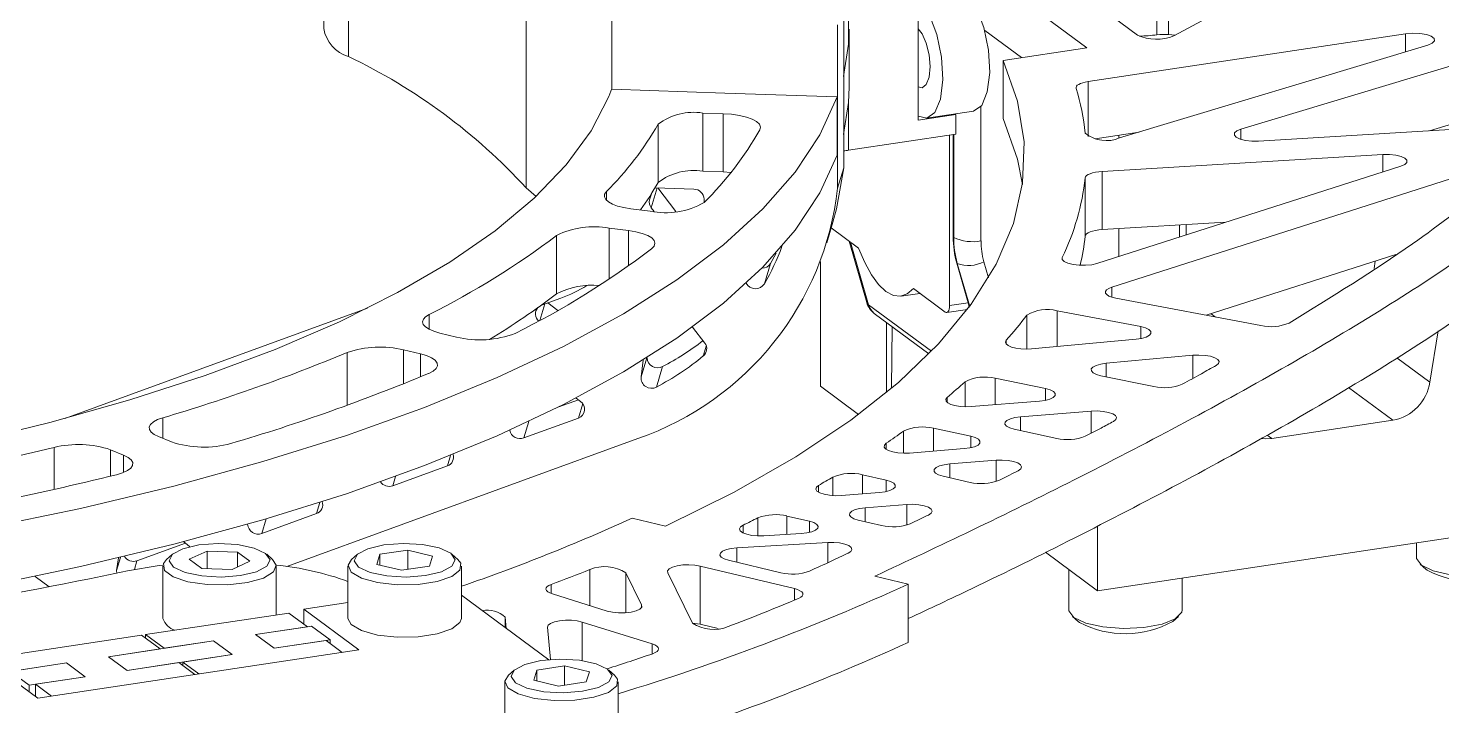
# Model space of a CAD drawing. Header units: millimetres. Extents: x 30 to 313, y 16 to 167.
# Drawn here: x 104.84 to 139.13, y 85.92 to 102.36 of the extents above; entities that cross this region are included whole.
import ezdxf

# ---------------------------------------------------------------- set-up
doc = ezdxf.new("R2010")
doc.units = ezdxf.units.MM

msp = doc.modelspace()

# ---------------------------------------------------------------- linework, layer by layer
at = {"color": 7, "linetype": 'Continuous', "lineweight": 15}
for p, q in [((112.008, 108.955), (112.008, 102.355)), ((112.604, 108.278), (112.604, 101.679)), ((116.918, 105.089), (116.918, 98.49)), ((130.519, 101.889), (127.138, 104.388)), ((132.218, 102.204), (132.218, 103.619)), ((132.499, 102.21), (132.499, 103.624)), ((130.142, 103.385), (131.745, 102.199)), ((134.593, 103.238), (132.626, 102.18)), ((124.62, 98.977), (124.62, 102.94)), ((126.427, 103.153), (126.427, 100.13)), ((118.998, 102.626), (118.998, 100.881)), ((124.47, 98.48), (124.47, 102.443)), ((124.755, 100.93), (124.755, 102.344)), ((128.929, 101.65), (128.041, 102.307)), ((130.548, 101.071), (138.249, 102.228)), ((132.499, 102.21), (132.66, 102.198)), ((141.994, 102.244), (134.257, 99.913)), ((128.486, 101.583), (130.519, 101.889)), ((138.79, 101.953), (131.313, 99.7)), ((128.486, 101.583), (128.486, 100.169)), ((118.998, 100.881), (121.734, 100.79)), ((141.994, 100.83), (138.829, 99.876)), ((121.734, 100.79), (124.464, 100.699)), ((124.464, 100.699), (124.464, 99.284)), ((121.201, 100.305), (121.7, 100.289)), ((121.201, 98.891), (121.201, 100.305)), ((121.7, 98.874), (121.7, 100.289)), ((127.339, 100.267), (126.427, 100.13)), ((126.629, 100.177), (127.768, 100.349)), ((127.311, 100.28), (127.339, 100.267)), ((127.339, 99.792), (127.339, 100.267)), ((120.118, 98.62), (120.118, 100.034)), ((124.739, 99.401), (127.339, 99.792)), ((127.277, 97.296), (127.277, 99.783)), ((130.716, 99.682), (131.784, 99.842)), ((141.574, 100.042), (134.682, 99.626)), ((127.185, 95.633), (127.185, 99.769)), ((131.293, 99.695), (131.293, 99.768)), ((137.7, 99.3), (130.887, 98.888)), ((121.201, 98.891), (121.7, 98.874)), ((121.884, 98.862), (121.7, 98.874)), ((124.62, 98.977), (124.47, 98.48)), ((130.762, 96.653), (138.135, 99.016)), ((130.887, 97.474), (130.887, 98.888)), ((131.122, 96.075), (139.542, 98.773)), ((116.918, 98.49), (117.158, 98.28)), ((120.984, 98.458), (120.043, 98.489)), ((120.115, 98.487), (120.552, 97.914)), ((130.476, 97.316), (130.476, 98.73)), ((121.233, 98.132), (121.233, 98.214)), ((119.459, 97.982), (119.927, 97.923)), ((119.953, 98.005), (120.024, 97.912)), ((118.928, 97.514), (119.396, 97.455)), ((124.207, 97.155), (124.357, 97.653)), ((124.316, 97.518), (124.981, 97.026)), ((133.889, 97.655), (130.887, 97.474)), ((131.293, 96.824), (131.293, 97.499)), ((132.767, 97.296), (132.767, 97.588)), ((132.928, 97.348), (132.928, 97.597)), ((117.656, 95.92), (117.656, 97.334)), ((124.75, 97.197), (125.179, 95.705)), ((127.277, 97.296), (127.289, 97.286)), ((124.054, 96.703), (124.054, 93.675)), ((133.413, 95.395), (138.011, 96.868)), ((137.513, 96.709), (137.485, 96.531)), ((122.846, 96.655), (122.697, 96.158)), ((127.64, 95.701), (127.364, 96.663)), ((127.376, 96.653), (127.364, 96.663)), ((126.311, 96.043), (127.083, 95.473)), ((117.756, 95.811), (117.293, 95.642)), ((117.442, 95.697), (117.686, 95.513)), ((126.017, 95.86), (126.467, 95.928)), ((127.64, 95.701), (127.185, 95.633)), ((131.222, 95.81), (134.74, 95.144)), ((113.065, 95.566), (105.729, 92.89)), ((117.293, 95.642), (117.275, 95.635)), ((125.362, 95.441), (126.688, 94.461)), ((127.12, 95.461), (127.621, 95.537)), ((129.797, 95.505), (131.824, 95.121)), ((133.641, 95.352), (133.531, 95.433)), ((120.953, 95.109), (121.248, 94.721)), ((125.657, 95.223), (125.657, 93.522)), ((125.792, 95.124), (125.778, 93.623)), ((139.037, 95.018), (138.84, 93.771)), ((114.821, 94.964), (115.227, 94.866)), ((131.711, 94.816), (129.178, 94.581)), ((113.945, 94.558), (114.352, 94.46)), ((119.704, 93.899), (119.759, 94.308)), ((133.091, 94.425), (130.987, 94.23)), ((120.226, 94.151), (120.077, 93.654)), ((124.054, 93.675), (124.98, 92.99)), ((128.295, 93.865), (129.516, 93.615)), ((130.86, 93.927), (132.144, 93.664)), ((117.713, 93.171), (118.186, 93.343)), ((118.131, 93.384), (118.239, 93.303)), ((129.37, 93.311), (127.711, 93.179)), ((124.962, 93.004), (124.962, 92.977)), ((130.625, 93.068), (128.91, 92.932)), ((116.861, 92.417), (118.185, 92.9)), ((126.799, 92.654), (127.701, 92.46)), ((128.755, 92.63), (129.787, 92.407)), ((137.941, 92.848), (135.004, 92.407)), ((107.998, 92.449), (108.315, 92.32)), ((111.112, 89.297), (119.63, 92.404)), ((106.837, 92.132), (107.153, 92.003)), ((127.546, 92.158), (126.215, 92.052)), ((113.683, 91.258), (115.007, 91.741)), ((128.319, 91.877), (127.194, 91.787)), ((125.073, 91.525), (125.652, 91.394)), ((127.03, 91.487), (127.685, 91.34)), ((125.489, 91.094), (124.559, 91.02)), ((110.505, 90.099), (111.829, 90.582)), ((123.244, 90.523), (123.789, 90.396)), ((126.148, 90.804), (125.143, 90.724)), ((119.489, 90.473), (120.301, 90.278)), ((124.973, 90.425), (125.539, 90.293)), ((130.775, 88.707), (142.17, 90.42)), ((130.775, 90.28), (130.775, 88.707)), ((107.477, 89.437), (108.653, 89.866)), ((108.611, 89.897), (108.706, 89.826)), ((124.232, 89.879), (122.03, 89.75)), ((123.589, 90.095), (122.679, 90.042)), ((138.512, 89.87), (138.512, 89.517)), ((106.984, 89.198), (107.026, 89.504)), ((108.336, 89.593), (108.195, 89.469)), ((109.178, 89.673), (108.746, 89.473)), ((109.178, 89.673), (109.913, 89.649)), ((109.178, 89.244), (109.178, 89.673)), ((110.217, 89.424), (109.913, 89.649)), ((109.913, 89.283), (109.913, 89.649)), ((110.768, 89.469), (110.627, 89.593)), ((112.824, 89.594), (112.684, 89.47)), ((113.297, 89.348), (113.37, 89.593)), ((114.044, 89.695), (113.37, 89.593)), ((113.37, 89.331), (113.37, 89.593)), ((114.044, 89.695), (114.644, 89.551)), ((114.044, 89.227), (114.044, 89.695)), ((114.644, 89.551), (114.57, 89.306)), ((115.257, 89.47), (115.116, 89.594)), ((130.775, 88.707), (129.511, 89.641)), ((108.106, 89.307), (108.106, 88.034)), ((108.746, 89.473), (109.05, 89.249)), ((109.785, 89.224), (109.05, 89.249)), ((110.217, 89.424), (109.785, 89.224)), ((110.856, 88.123), (110.856, 89.307)), ((112.595, 89.308), (112.595, 88.035)), ((113.297, 89.348), (113.897, 89.205)), ((113.897, 89.205), (114.57, 89.306)), ((115.345, 88.035), (115.345, 89.308)), ((120.35, 89.146), (120.949, 87.922)), ((121.135, 89.308), (123.423, 88.759)), ((121.135, 87.894), (121.135, 89.308)), ((121.825, 89.45), (123.094, 89.146)), ((130.08, 89.221), (130.08, 88.249)), ((138.601, 89.355), (138.741, 89.231)), ((138.77, 89.207), (138.741, 89.231)), ((105.01, 89.057), (105.346, 88.804)), ((119.338, 89.141), (119.719, 88.364)), ((125.374, 89.061), (126.186, 88.867)), ((126.186, 87.453), (126.186, 88.867)), ((132.83, 88.249), (132.83, 89.016)), ((117.465, 87.034), (115.345, 88.6)), ((118.884, 88.216), (117.556, 88.631)), ((107.684, 87.646), (111.157, 88.168)), ((111.157, 88.168), (111.61, 87.834)), ((112.595, 88.423), (111.524, 88.262)), ((112.862, 87.274), (111.524, 88.262)), ((111.524, 88.262), (111.524, 87.897)), ((111.713, 87.849), (110.355, 87.645)), ((110.355, 87.645), (111.61, 87.834)), ((112.165, 87.515), (111.713, 87.849)), ((116.41, 88.064), (116.436, 87.794)), ((117.434, 87.822), (117.51, 87.038)), ((119.973, 87.418), (118.276, 87.949)), ((121.135, 87.894), (121.574, 87.788)), ((130.168, 88.087), (130.309, 87.963)), ((130.338, 87.94), (130.309, 87.963)), ((132.601, 87.963), (132.741, 88.087)), ((104.113, 87.108), (107.587, 87.631)), ((109.336, 87.492), (106.784, 87.108)), ((107.587, 87.631), (108.039, 87.297)), ((107.684, 87.646), (108.136, 87.311)), ((107.684, 87.559), (107.684, 87.646)), ((108.136, 87.311), (109.336, 87.492)), ((109.336, 87.492), (109.789, 87.158)), ((110.355, 87.645), (110.807, 87.311)), ((112.165, 87.515), (110.807, 87.311)), ((112.063, 87.5), (110.807, 87.311)), ((112.452, 87.213), (112.063, 87.5)), ((112.165, 87.424), (112.165, 87.515)), ((112.862, 87.274), (105.069, 86.102)), ((106.784, 87.108), (108.039, 87.297)), ((106.784, 87.108), (107.237, 86.774)), ((109.789, 87.158), (107.237, 86.774)), ((109.789, 87.158), (108.589, 86.977)), ((105.069, 86.102), (103.998, 86.893)), ((105.765, 86.955), (104.407, 86.75)), ((104.86, 86.416), (104.407, 86.75)), ((104.566, 86.774), (105.765, 86.955)), ((105.765, 86.955), (106.218, 86.62)), ((108.492, 86.963), (107.237, 86.774)), ((108.881, 86.675), (108.492, 86.963)), ((108.978, 86.69), (108.589, 86.977)), ((108.589, 86.977), (108.589, 86.891)), ((116.63, 86.784), (116.49, 86.66)), ((117.103, 86.538), (117.176, 86.783)), ((117.85, 86.885), (117.176, 86.783)), ((117.176, 86.52), (117.176, 86.783)), ((117.85, 86.885), (118.45, 86.741)), ((117.85, 86.416), (117.85, 86.885)), ((119.062, 86.66), (118.922, 86.784)), ((106.218, 86.62), (104.86, 86.416)), ((104.86, 86.256), (104.86, 86.416)), ((106.218, 86.62), (105.018, 86.44)), ((105.407, 86.153), (105.018, 86.44)), ((105.018, 86.44), (105.018, 86.139)), ((116.401, 86.498), (116.401, 85.225)), ((117.103, 86.538), (117.703, 86.394)), ((117.703, 86.394), (118.376, 86.496)), ((118.45, 86.741), (118.376, 86.496)), ((119.151, 85.225), (119.151, 86.498))]:
    msp.add_line(p, q, dxfattribs=at)
at = {"color": 8, "linetype": 'Continuous', "lineweight": 15}
for p, q in [((138.249, 101.79), (138.249, 102.228)), ((130.548, 99.738), (130.548, 101.071)), ((124.739, 99.401), (124.739, 100.549)), ((127.95, 100.466), (127.95, 97.203)), ((127.289, 97.286), (127.289, 99.785)), ((134.257, 99.666), (134.257, 99.913)), ((137.7, 98.876), (137.7, 99.3)), ((120.099, 98.488), (119.953, 98.005)), ((118.863, 98.19), (118.863, 98.397)), ((119.954, 98.344), (119.91, 98.197)), ((118.928, 96.273), (118.928, 97.514)), ((119.396, 96.594), (119.396, 97.455)), ((124.783, 97.173), (125.221, 95.648)), ((128.02, 96.697), (128.134, 96.302)), ((129.921, 96.748), (129.921, 96.8)), ((127.676, 95.611), (127.376, 96.653)), ((131.122, 95.835), (131.122, 96.075)), ((117.369, 95.67), (117.248, 95.27)), ((114.568, 95.052), (114.568, 95.417)), ((125.221, 95.648), (126.746, 94.521)), ((129.065, 94.575), (129.065, 95.401)), ((129.797, 94.638), (129.797, 95.505)), ((131.824, 94.831), (131.824, 95.121)), ((121.287, 94.646), (121.215, 94.407)), ((128.564, 94.694), (128.564, 94.788)), ((112.576, 93.21), (112.576, 94.494)), ((113.945, 93.733), (113.945, 94.558)), ((114.352, 93.899), (114.352, 94.46)), ((119.843, 94.36), (119.704, 93.899)), ((133.091, 93.863), (133.091, 94.425)), ((138.84, 93.771), (138.038, 94.364)), ((130.987, 93.901), (130.987, 94.23)), ((127.564, 93.175), (127.564, 93.781)), ((128.295, 93.226), (128.295, 93.865)), ((129.516, 93.331), (129.516, 93.615)), ((137.941, 92.848), (136.866, 93.643)), ((127.13, 93.28), (127.13, 93.403)), ((118.29, 93.251), (118.185, 92.9)), ((128.91, 92.596), (128.91, 92.932)), ((130.625, 92.534), (130.625, 93.068)), ((108.105, 92.405), (108.105, 92.908)), ((116.981, 92.816), (116.861, 92.417)), ((126.074, 92.048), (126.074, 92.584)), ((126.799, 92.099), (126.799, 92.654)), ((125.65, 92.141), (125.65, 92.288)), ((127.701, 92.18), (127.701, 92.46)), ((135.004, 92.407), (134.895, 92.487)), ((105.465, 91.166), (105.465, 92.189)), ((106.837, 91.49), (106.837, 92.132)), ((107.153, 91.581), (107.153, 92.003)), ((115.083, 91.993), (115.007, 91.741)), ((127.194, 91.45), (127.194, 91.787)), ((128.319, 91.361), (128.319, 91.877)), ((113.751, 91.483), (113.683, 91.258)), ((124.011, 91.098), (124.011, 91.266)), ((124.358, 91.018), (124.358, 91.468)), ((125.073, 91.061), (125.073, 91.525)), ((125.652, 91.118), (125.652, 91.394)), ((111.911, 90.853), (111.829, 90.582)), ((123.244, 90.075), (123.244, 90.523)), ((125.143, 90.385), (125.143, 90.724)), ((126.148, 90.303), (126.148, 90.804)), ((110.612, 90.453), (110.505, 90.099)), ((122.179, 90.112), (122.179, 90.3)), ((122.541, 90.04), (122.541, 90.479)), ((123.789, 90.123), (123.789, 90.396)), ((124.232, 89.388), (124.232, 89.879)), ((107.081, 89.517), (106.984, 89.198)), ((122.03, 89.401), (122.03, 89.75)), ((107.477, 89.437), (107.413, 89.224)), ((118.463, 88.347), (118.463, 89.222)), ((117.526, 88.641), (117.526, 88.864)), ((119.338, 88.175), (119.338, 89.141)), ((123.423, 88.479), (123.423, 88.759)), ((119.719, 88.31), (119.719, 88.364)), ((116.41, 87.814), (116.41, 88.064)), ((118.276, 87.012), (118.276, 87.949)), ((119.973, 87.175), (119.973, 87.418))]:
    msp.add_line(p, q, dxfattribs=at)
at = {"color": 7, "linetype": 'Continuous', "lineweight": 15, "flags": 128}
for points in [[(124.613, 101.196), (124.74, 101.976), (124.737, 102.756), (124.603, 103.536), (124.338, 104.312), (123.945, 105.081), (123.423, 105.842), (122.775, 106.592), (122.002, 107.33)], [(126.484, 103.005), (126.704, 102.679), (126.882, 102.209), (126.993, 101.662), (127.021, 101.116), (126.964, 100.645), (126.828, 100.317), (126.633, 100.178), (126.427, 100.232)], [(127.624, 103.177), (127.843, 102.85), (128.021, 102.38), (128.132, 101.834), (128.161, 101.287), (128.103, 100.817), (127.967, 100.489), (127.772, 100.349), (127.768, 100.349)], [(126.425, 102.353), (126.524, 102.227), (126.624, 101.999), (126.691, 101.721), (126.714, 101.433), (126.691, 101.179), (126.624, 100.999), (126.524, 100.92), (126.427, 100.94)], [(138.79, 101.953), (138.898, 101.999), (138.951, 102.055), (138.942, 102.114), (138.873, 102.168), (138.753, 102.21), (138.595, 102.236), (138.42, 102.243), (138.249, 102.228)], [(120.301, 90.278), (121.962, 91.103), (123.461, 91.962), (124.791, 92.851), (125.946, 93.767), (126.922, 94.706), (127.714, 95.664), (128.32, 96.636), (128.736, 97.62), (128.961, 98.611), (128.995, 99.605), (128.836, 100.597), (128.486, 101.583)], [(103.309, 92.29), (105.363, 92.793), (107.307, 93.342), (109.131, 93.934), (110.827, 94.568), (112.386, 95.24), (113.8, 95.946), (115.063, 96.684), (116.169, 97.449), (117.113, 98.237), (117.888, 99.046), (118.493, 99.871), (118.923, 100.708), (118.998, 100.903)], [(124.613, 99.782), (124.74, 100.561), (124.755, 100.93)], [(130.256, 100.902), (130.255, 100.928), (130.265, 100.954), (130.287, 100.978), (130.321, 101.002), (130.365, 101.023), (130.418, 101.042), (130.48, 101.058), (130.548, 101.071)], [(103.742, 90.218), (106.11, 90.709), (108.375, 91.251), (110.527, 91.842), (112.557, 92.479), (114.455, 93.16), (116.213, 93.882), (117.824, 94.641), (119.281, 95.433), (120.576, 96.256), (121.705, 97.106), (122.662, 97.98), (123.442, 98.872), (124.044, 99.78), (124.464, 100.699)], [(122.583, 99.896), (122.6, 99.965), (122.574, 100.033), (122.506, 100.098), (122.4, 100.157), (122.259, 100.207), (122.091, 100.247), (121.902, 100.275), (121.7, 100.289)], [(128.956, 98.573), (128.836, 99.182), (128.486, 100.169)], [(134.682, 99.626), (134.521, 99.625), (134.368, 99.641), (134.237, 99.672), (134.144, 99.716), (134.097, 99.767), (134.102, 99.821), (134.157, 99.871), (134.257, 99.913)], [(96.977, 87.757), (98.739, 87.984), (101.281, 88.366), (103.742, 88.803), (106.11, 89.294), (108.375, 89.837), (110.527, 90.428), (112.557, 91.065), (114.455, 91.746), (116.213, 92.468), (117.824, 93.226), (119.281, 94.019), (120.576, 94.842), (121.705, 95.692), (122.662, 96.565), (123.442, 97.458), (124.044, 98.365), (124.464, 99.284)], [(137.7, 99.3), (137.859, 99.301), (138.011, 99.285), (138.14, 99.254), (138.234, 99.212), (138.283, 99.161), (138.282, 99.108), (138.231, 99.058), (138.135, 99.016)], [(124.357, 97.653), (124.447, 97.981), (124.62, 98.977)], [(130.887, 98.888), (130.805, 98.881), (130.728, 98.869), (130.659, 98.853), (130.598, 98.833), (130.548, 98.81), (130.511, 98.785), (130.486, 98.758), (130.476, 98.73)], [(118.863, 98.397), (118.821, 98.335), (118.815, 98.272), (118.846, 98.209), (118.911, 98.15), (119.009, 98.095), (119.136, 98.048), (119.288, 98.01), (119.459, 97.982)], [(119.961, 97.012), (120.022, 97.076), (120.042, 97.143), (120.023, 97.209), (119.963, 97.274), (119.866, 97.332), (119.735, 97.384), (119.577, 97.425), (119.396, 97.455)], [(130.887, 97.474), (130.805, 97.467), (130.728, 97.455), (130.659, 97.439), (130.598, 97.419), (130.548, 97.396), (130.511, 97.371), (130.486, 97.344), (130.476, 97.316)], [(122.846, 96.655), (122.971, 96.884), (122.982, 96.905)], [(124.981, 97.026), (125.129, 96.678), (125.292, 96.381), (125.466, 96.145), (125.646, 95.975), (125.826, 95.879), (126, 95.858), (126.163, 95.913), (126.311, 96.043)], [(129.921, 96.8), (129.921, 96.748), (129.969, 96.699), (130.059, 96.657), (130.184, 96.626), (130.331, 96.609), (130.486, 96.609), (130.635, 96.624), (130.762, 96.653)], [(131.122, 96.075), (131.049, 96.046), (130.998, 96.011), (130.972, 95.973), (130.973, 95.935), (131, 95.897), (131.053, 95.863), (131.128, 95.833), (131.222, 95.81)], [(114.568, 95.417), (114.479, 95.361), (114.424, 95.3), (114.405, 95.237), (114.422, 95.173), (114.475, 95.112), (114.561, 95.056), (114.678, 95.006), (114.821, 94.964)], [(127.083, 95.473), (127.103, 95.463), (127.122, 95.462), (127.14, 95.47), (127.155, 95.488), (127.168, 95.514), (127.178, 95.548), (127.183, 95.588), (127.185, 95.633)], [(131.711, 94.816), (131.845, 94.835), (131.956, 94.867), (132.035, 94.909), (132.074, 94.956), (132.07, 95.005), (132.024, 95.051), (131.94, 95.091), (131.824, 95.121)], [(128.564, 94.788), (128.544, 94.745), (128.559, 94.701), (128.608, 94.66), (128.688, 94.624), (128.792, 94.597), (128.915, 94.58), (129.046, 94.575), (129.178, 94.581)], [(114.553, 93.983), (114.661, 94.04), (114.733, 94.103), (114.766, 94.169), (114.758, 94.236), (114.71, 94.302), (114.624, 94.362), (114.502, 94.416), (114.352, 94.46)], [(133.656, 94.179), (133.711, 94.225), (133.724, 94.274), (133.693, 94.322), (133.622, 94.365), (133.515, 94.4), (133.384, 94.422), (133.238, 94.431), (133.091, 94.425)], [(130.987, 94.23), (130.855, 94.21), (130.745, 94.179), (130.667, 94.138), (130.626, 94.092), (130.627, 94.044), (130.669, 93.998), (130.749, 93.958), (130.86, 93.927)], [(129.37, 93.311), (129.506, 93.329), (129.621, 93.36), (129.704, 93.4), (129.748, 93.447), (129.749, 93.496), (129.708, 93.543), (129.628, 93.584), (129.516, 93.615)], [(127.13, 93.403), (127.098, 93.359), (127.102, 93.314), (127.143, 93.27), (127.217, 93.232), (127.319, 93.202), (127.442, 93.183), (127.576, 93.175), (127.711, 93.179)], [(128.755, 92.63), (128.646, 92.662), (128.569, 92.703), (128.53, 92.75), (128.534, 92.798), (128.579, 92.844), (128.662, 92.884), (128.775, 92.914), (128.91, 92.932)], [(131.164, 92.817), (131.223, 92.862), (131.241, 92.911), (131.215, 92.959), (131.147, 93.003), (131.045, 93.038), (130.916, 93.062), (130.772, 93.072), (130.625, 93.068)], [(108.105, 92.908), (107.976, 92.862), (107.875, 92.808), (107.808, 92.748), (107.775, 92.686), (107.778, 92.622), (107.818, 92.56), (107.892, 92.502), (107.998, 92.449)], [(125.65, 92.288), (125.606, 92.243), (125.602, 92.196), (125.637, 92.151), (125.709, 92.11), (125.811, 92.078), (125.936, 92.057), (126.075, 92.048), (126.215, 92.052)], [(127.546, 92.158), (127.681, 92.176), (127.795, 92.206), (127.878, 92.246), (127.923, 92.292), (127.926, 92.34), (127.888, 92.387), (127.811, 92.428), (127.701, 92.46)], [(135.004, 92.407), (134.844, 92.397), (134.77, 92.403)], [(106.977, 91.525), (107.126, 91.57), (107.244, 91.625), (107.327, 91.686), (107.372, 91.752), (107.376, 91.819), (107.34, 91.885), (107.265, 91.947), (107.153, 92.003)], [(127.194, 91.787), (127.06, 91.769), (126.946, 91.74), (126.863, 91.7), (126.818, 91.655), (126.812, 91.607), (126.849, 91.56), (126.923, 91.519), (127.03, 91.487)], [(128.852, 91.623), (128.915, 91.668), (128.935, 91.717), (128.911, 91.766), (128.845, 91.81), (128.742, 91.846), (128.613, 91.87), (128.467, 91.881), (128.319, 91.877)], [(124.011, 91.266), (123.957, 91.221), (123.943, 91.173), (123.972, 91.126), (124.041, 91.083), (124.144, 91.049), (124.272, 91.026), (124.414, 91.016), (124.559, 91.02)], [(125.489, 91.094), (125.623, 91.112), (125.736, 91.142), (125.819, 91.181), (125.865, 91.226), (125.87, 91.274), (125.834, 91.321), (125.759, 91.362), (125.652, 91.394)], [(124.973, 90.425), (124.868, 90.458), (124.796, 90.499), (124.762, 90.545), (124.768, 90.593), (124.815, 90.638), (124.898, 90.677), (125.01, 90.706), (125.143, 90.724)], [(126.676, 90.547), (126.742, 90.592), (126.764, 90.642), (126.742, 90.691), (126.677, 90.736), (126.574, 90.772), (126.444, 90.797), (126.298, 90.808), (126.148, 90.804)], [(122.179, 90.3), (122.115, 90.256), (122.092, 90.208), (122.111, 90.16), (122.172, 90.116), (122.268, 90.079), (122.392, 90.053), (122.533, 90.04), (122.679, 90.042)], [(123.589, 90.095), (123.729, 90.111), (123.848, 90.139), (123.938, 90.178), (123.991, 90.224), (124.001, 90.272), (123.968, 90.32), (123.896, 90.363), (123.789, 90.396)], [(110.598, 89.616), (110.32, 89.746), (109.915, 89.83), (109.444, 89.857), (108.978, 89.821), (108.589, 89.728), (108.336, 89.593), (108.257, 89.436), (108.365, 89.281), (108.642, 89.151), (109.048, 89.067), (109.519, 89.04), (109.985, 89.076), (110.374, 89.169), (110.627, 89.304), (110.706, 89.461), (110.598, 89.616)], [(113.466, 89.822), (113.077, 89.729), (112.824, 89.594), (112.746, 89.437), (112.854, 89.282), (113.132, 89.152), (113.537, 89.068), (114.009, 89.042), (114.474, 89.078), (114.863, 89.17), (115.116, 89.305), (115.195, 89.462), (115.087, 89.618), (114.809, 89.747), (114.403, 89.832), (113.932, 89.858), (113.466, 89.822)], [(124.726, 89.619), (124.793, 89.662), (124.819, 89.711), (124.801, 89.759), (124.742, 89.804), (124.646, 89.842), (124.521, 89.868), (124.379, 89.881), (124.232, 89.879)], [(108.706, 89.826), (108.752, 89.781), (108.755, 89.777)], [(121.825, 89.45), (121.721, 89.484), (121.65, 89.527), (121.619, 89.574), (121.63, 89.623), (121.683, 89.668), (121.773, 89.706), (121.892, 89.734), (122.03, 89.75)], [(138.634, 89.328), (138.514, 89.492), (138.512, 89.517)], [(141.262, 89.517), (141.25, 89.457), (141.093, 89.297), (140.774, 89.166), (140.334, 89.083), (139.834, 89.059), (139.341, 89.096), (138.922, 89.19), (138.634, 89.328)], [(106.985, 89.134), (106.985, 89.136), (106.984, 89.198)], [(107.249, 89.19), (108.019, 89.32), (108.108, 89.331)], [(108.195, 89.469), (108.118, 89.367), (108.146, 89.199), (108.353, 89.045), (108.713, 88.927), (109.177, 88.86), (109.682, 88.854), (110.16, 88.908), (110.546, 89.017), (110.789, 89.165), (110.854, 89.332), (110.768, 89.469)], [(112.684, 89.47), (112.596, 89.326), (112.67, 89.159), (112.92, 89.013), (113.311, 88.906), (113.792, 88.854), (114.296, 88.863), (114.757, 88.932), (115.111, 89.052), (115.311, 89.207), (115.331, 89.375), (115.257, 89.47)], [(120.35, 89.146), (120.347, 89.195), (120.388, 89.242), (120.468, 89.283), (120.58, 89.314), (120.715, 89.334), (120.86, 89.339), (121.005, 89.33), (121.135, 89.308)], [(117.526, 88.864), (117.469, 88.838), (117.427, 88.809), (117.403, 88.777), (117.398, 88.745), (117.412, 88.713), (117.443, 88.683), (117.492, 88.655), (117.556, 88.631)], [(123.523, 88.521), (123.578, 88.549), (123.614, 88.58), (123.63, 88.613), (123.626, 88.647), (123.602, 88.68), (123.559, 88.71), (123.499, 88.737), (123.423, 88.759)], [(118.884, 88.216), (119.012, 88.187), (119.16, 88.172), (119.315, 88.173), (119.461, 88.19), (119.585, 88.221), (119.674, 88.263), (119.72, 88.313), (119.719, 88.364)], [(130.201, 88.061), (130.082, 88.224), (130.08, 88.249)], [(132.83, 88.249), (132.818, 88.189), (132.661, 88.029), (132.341, 87.899), (131.902, 87.816), (131.402, 87.791), (130.909, 87.829), (130.49, 87.923), (130.201, 88.061)], [(112.595, 88.035), (112.67, 87.886), (112.92, 87.74), (113.311, 87.633), (113.792, 87.581), (114.296, 87.59), (114.757, 87.66), (115.111, 87.78), (115.311, 87.934), (115.345, 88.035)], [(117.434, 87.822), (117.451, 87.87), (117.509, 87.915), (117.604, 87.953), (117.728, 87.979), (117.869, 87.992), (118.016, 87.992), (118.155, 87.977), (118.276, 87.949)], [(120.949, 87.921), (121.005, 87.916), (121.135, 87.894)], [(119.989, 87.18), (120.05, 87.206), (120.096, 87.236), (120.123, 87.268), (120.13, 87.301), (120.118, 87.333), (120.087, 87.365), (120.038, 87.393), (119.973, 87.418)], [(117.272, 87.012), (116.883, 86.919), (116.63, 86.784), (116.552, 86.627), (116.66, 86.471), (116.937, 86.342), (117.343, 86.257), (117.814, 86.231), (118.28, 86.267), (118.669, 86.36), (118.922, 86.495), (119.001, 86.652), (118.893, 86.807), (118.615, 86.937), (118.209, 87.021), (117.738, 87.048), (117.272, 87.012)], [(116.49, 86.66), (116.402, 86.515), (116.476, 86.349), (116.726, 86.202), (117.117, 86.096), (117.597, 86.044), (118.102, 86.053), (118.562, 86.122), (118.917, 86.242), (119.117, 86.397), (119.136, 86.565), (119.062, 86.66)]]:
    msp.add_lwpolyline(points, dxfattribs=at)
at = {"color": 8, "linetype": 'Continuous', "lineweight": 15, "flags": 128}
msp.add_lwpolyline([(125.179, 95.705), (125.19, 95.681), (125.221, 95.648)], dxfattribs=at)
at = {"color": 7, "linetype": 'Continuous', "lineweight": 15}
for centre, radius, start, end in [((112.846, 102.493), 0.849, 189.3367, 253.4977), ((132.208, 103.177), 1.082, 244.7102, 292.7858), ((131.481, 108.391), 6.23, 272.9248, 276.7963), ((132.388, 100.753), 1.461, 85.6401, 96.6798), ((106.485, 88.888), 14.179, 42.6234, 64.432), ((124.892, 99.243), 5.615, 5.8834, 17.1866), ((120.976, 98.904), 1.419, 80.8799, 127.2044), ((113.434, 103.858), 7.7, 314.8335, 330.2273), ((115.458, 103.952), 8.199, 314.7631, 330.3542), ((130.995, 100.464), 0.828, 231.3299, 292.579), ((120.976, 97.49), 1.419, 80.8799, 127.2044), ((117.238, 99.276), 7.276, 289.1917, 353.7222), ((114.297, 101.878), 6.67, 323.9534, 330.7662), ((120.981, 98.206), 0.252, 1.8635, 89.2369), ((124.576, 99.381), 5.937, 334.2208, 353.701), ((120.135, 98.147), 0.231, 167.526, 217.9025), ((116.759, 98.922), 3.234, 347.0353, 349.1272), ((120.3, 99.781), 1.896, 258.6677, 299.4335), ((118.564, 95.503), 2.044, 79.7264, 116.3697), ((105.798, 112.986), 19.637, 296.527, 307.1482), ((117.327, 99.228), 6.185, 330.2405, 339.5195), ((129.567, 97.289), 2.29, 179.8341, 195.8714), ((127.745, 98.239), 1.057, 244.4222, 281.1989), ((129.579, 97.28), 2.29, 179.8341, 195.8714), ((129.783, 97.198), 1.832, 179.8341, 195.8714), ((124.987, 97.889), 5.519, 346.5825, 354.0407), ((107.313, 113.685), 20.928, 296.4918, 307.1835), ((127.652, 97.366), 0.764, 248.8462, 298.8275), ((122.638, 96.78), 0.243, 268.9756, 329.0692), ((118.524, 94.2), 1.926, 84.9922, 116.7734), ((116.536, 99.163), 3.567, 289.9916, 301.3118), ((122.481, 96.295), 0.255, 208.3785, 327.4696), ((107.184, 109.555), 17.193, 300.9567, 307.5254), ((125.66, 95.843), 0.5, 196.0418, 233.5277), ((117.371, 95.428), 0.229, 138.1612, 229.0424), ((120.867, 101.594), 10.274, 318.515, 322.9286), ((129.553, 94.595), 0.942, 75.0079, 121.2074), ((134.981, 96.261), 1.143, 257.8402, 292.835), ((115.796, 97.201), 2.402, 256.3158, 290.7833), ((117.142, 100.049), 6.656, 297.6106, 307.6297), ((121.072, 94.581), 0.225, 309.5194, 38.4348), ((95.775, 134.774), 43.644, 286.4095, 292.6412), ((113.373, 92.124), 2.5, 76.7719, 108.583), ((120.107, 94.377), 0.256, 182.5471, 297.8771), ((116.998, 99.541), 6.643, 297.605, 309.4019), ((96.631, 136.906), 46.513, 286.3888, 292.6619), ((119.957, 93.878), 0.254, 175.2468, 298.0919), ((117.33, 105.093), 15.254, 309.9764, 312.1359), ((128.04, 92.861), 1.036, 75.7955, 117.3887), ((132.398, 94.808), 1.172, 257.4698, 291.8023), ((137.741, 93.943), 1.113, 280.3737, 351.121), ((118.108, 93.115), 0.229, 289.5797, 55.1491), ((116.771, 92.658), 0.257, 192.0802, 290.4316), ((113.987, 109.405), 20.713, 304.2682, 305.7008), ((126.536, 91.585), 1.101, 76.1905, 114.8176), ((106.052, 89.742), 2.516, 71.8152, 103.488), ((109.097, 94.692), 2.498, 251.7465, 285.2759), ((130.051, 93.569), 1.191, 257.1987, 291.0984), ((87.655, 164.438), 74.412, 279.48233, 283.84735), ((114.933, 91.954), 0.226, 289.0203, 16.9176), ((124.802, 90.399), 1.158, 76.4674, 112.5544), ((87.977, 168.52), 79.305, 279.46787, 283.86181), ((113.594, 91.504), 0.262, 215.921, 289.7897), ((110.479, 114.928), 27.258, 299.7657, 300.6097), ((127.957, 92.513), 1.205, 256.9523, 290.5759), ((111.756, 90.795), 0.226, 289.0337, 19.8476), ((122.965, 89.352), 1.205, 76.6049, 110.6203), ((110.415, 90.338), 0.255, 183.689, 290.6585), ((100.749, 131.347), 44.966, 288.9422, 294.6302), ((106.975, 121.474), 34.684, 296.0001, 296.6665), ((125.818, 91.477), 1.216, 256.7193, 290.1037), ((107.389, 89.683), 0.261, 213.5083, 289.8178), ((85.83, 190.623), 103.67, 276.36455, 281.9237), ((110.085, 81.904), 7.467, 70.3584, 84.087), ((100.558, 134.633), 48.813, 290.3417, 291.5194), ((118.824, 88.353), 0.942, 56.9059, 112.5572), ((123.379, 90.339), 1.226, 256.5579, 289.6718), ((139.88, 91.311), 2.378, 242.189, 299.0005), ((102.442, 141.091), 57.369, 286.93307, 294.44894), ((103.675, 135.722), 51.205, 290.7512, 292.8062), ((115.985, 87.633), 0.606, 45.392, 102.4713), ((108.521, 88.171), 0.436, 198.2512, 253.442), ((121.463, 88.71), 0.94, 236.8767, 292.1919), ((131.448, 90.043), 2.378, 242.189, 299.0005), ((102.889, 138.59), 56.194, 287.8272, 294.4925), ((98.962, 148.701), 65.015, 287.84353, 288.86939)]:
    msp.add_arc(centre, radius, start, end, dxfattribs=at)
at = {"color": 8, "linetype": 'Continuous', "lineweight": 15}
msp.add_arc((125.595, 95.751), 0.387, 195.4183, 233.1619, dxfattribs=at)
at = {"color": 7, "linetype": 'Continuous', "lineweight": 15}
for centre, major_axis, ratio, start_param, end_param in [((124.504, 99.506), (0.572, 0.03), 0.222488, 4.900505, 5.124376), ((127.538, 95.777), (-0.103, 0.237), 0.274617, 3.680762, 4.269384)]:
    msp.add_ellipse(centre, major_axis=major_axis, ratio=ratio, start_param=start_param, end_param=end_param, dxfattribs=at)
for points, knots in [([(125.374, 89.061), (126.162, 89.431), (127.807, 90.202), (130.268, 91.42), (132.786, 92.725), (135.265, 94.088), (137.617, 95.481), (139.612, 96.779), (141.226, 97.961), (142.467, 99.006), (143.44, 100.006), (144.084, 100.945), (144.419, 101.816), (144.264, 102.365), (144.192, 102.624)], [0, 0, 0, 0, 0.089484, 0.18707, 0.290094, 0.395921, 0.501963, 0.605703, 0.684032, 0.75837, 0.827741, 0.891359, 0.948752, 1, 1, 1, 1]), ([(126.186, 88.031), (126.701, 88.273), (128.073, 88.917), (130.267, 90.006), (132.786, 91.311), (135.265, 92.674), (137.617, 94.066), (139.612, 95.365), (141.227, 96.546), (142.465, 97.592), (143.447, 98.591), (144.063, 99.531), (144.384, 100.191), (144.313, 100.53), (144.303, 100.579)], [0, 0, 0, 0, 0.063124, 0.168339, 0.279417, 0.393516, 0.507847, 0.619696, 0.704149, 0.784297, 0.859091, 0.927682, 0.989561, 1, 1, 1, 1]), ([(135.424, 95.208), (136.457, 95.842), (138.253, 96.945), (139.726, 98.1), (140.352, 98.591)], [0, 0, 0, 0, 0.575042, 1, 1, 1, 1]), ([(132.834, 93.72), (132.988, 93.806), (133.264, 93.958), (133.536, 94.112), (133.656, 94.179)], [0, 0, 0, 0, 0.559713, 1, 1, 1, 1]), ([(130.48, 92.458), (130.608, 92.525), (130.837, 92.644), (131.064, 92.764), (131.164, 92.817)], [0, 0, 0, 0, 0.558922, 1, 1, 1, 1]), ([(128.38, 91.386), (128.468, 91.43), (128.626, 91.509), (128.783, 91.588), (128.852, 91.623)], [0, 0, 0, 0, 0.558668, 1, 1, 1, 1]), ([(126.236, 90.335), (126.318, 90.374), (126.465, 90.445), (126.612, 90.516), (126.676, 90.547)], [0, 0, 0, 0, 0.558057, 1, 1, 1, 1]), ([(123.792, 89.184), (123.966, 89.265), (124.278, 89.409), (124.589, 89.554), (124.726, 89.619)], [0, 0, 0, 0, 0.5567615, 1, 1, 1, 1])]:
    msp.add_open_spline(points, degree=3, knots=knots, dxfattribs=at)

doc.saveas('drawing.dxf')
